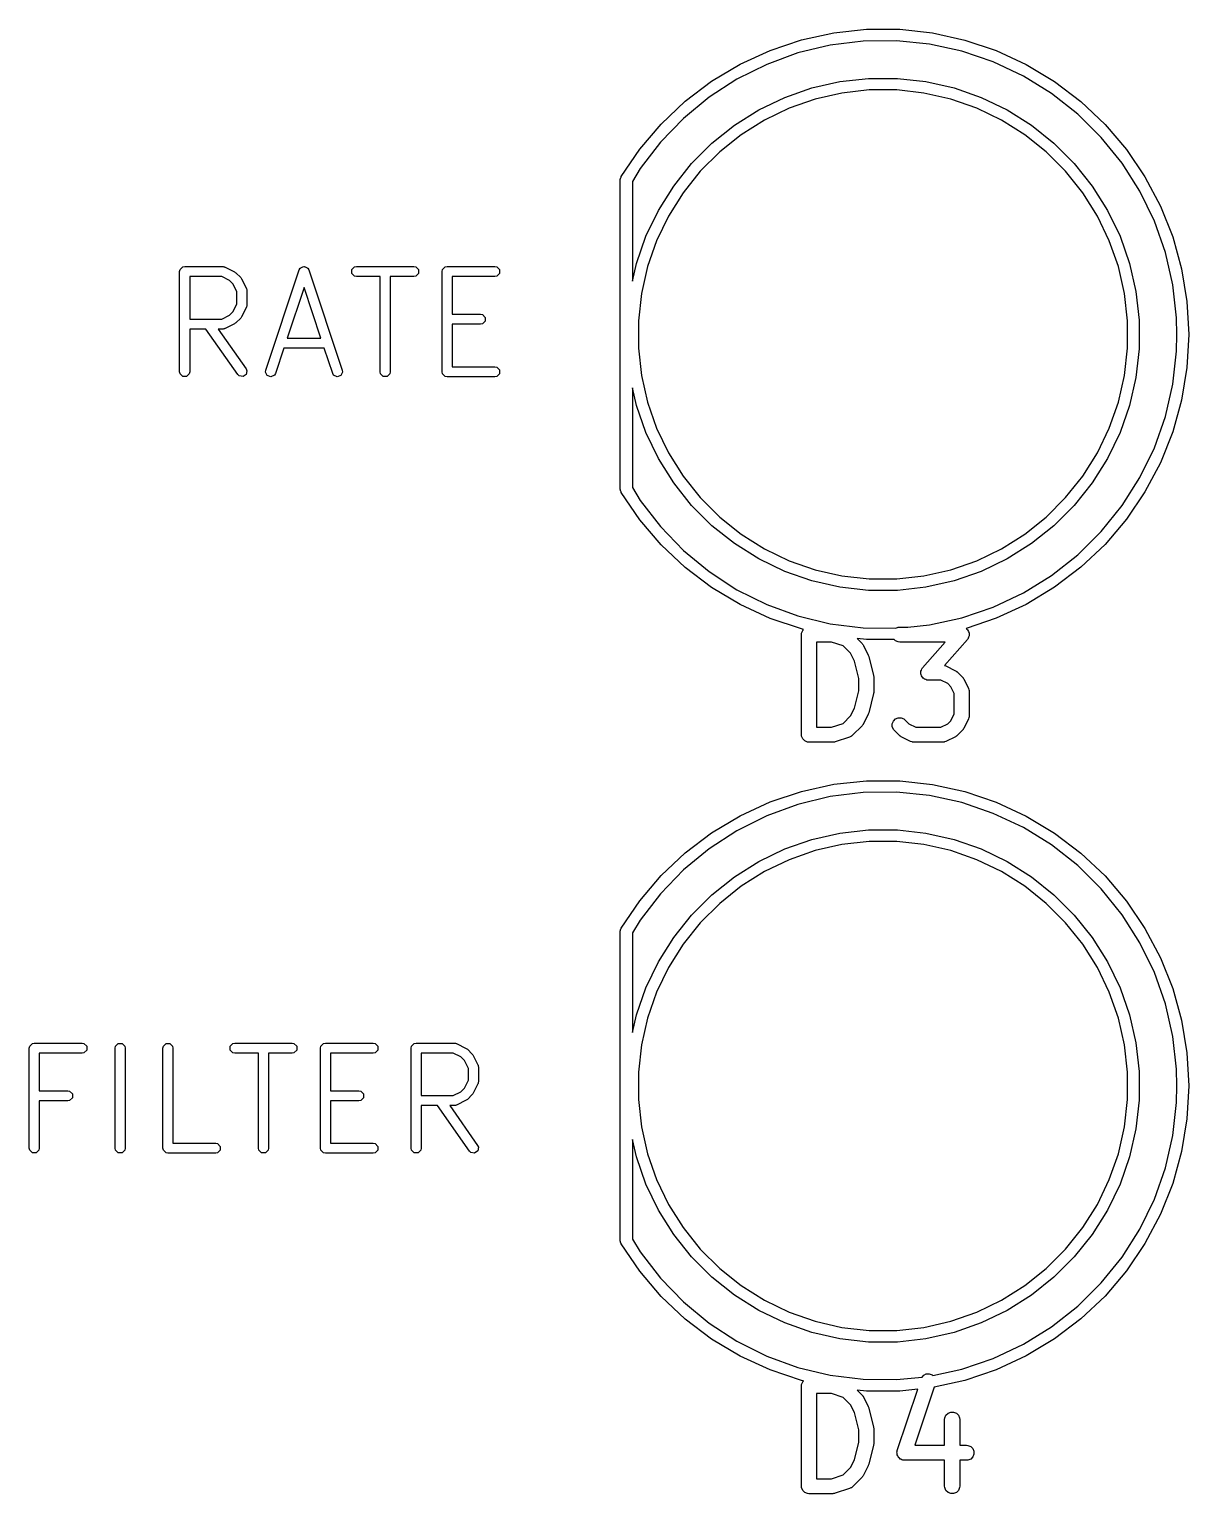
# Model space of a CAD drawing. Header units: millimetres. Extents: x 4 to 152, y 19 to 149.
# Drawn here: x 131 to 142.57, y 125.68 to 140.3 of the extents above; entities that cross this region are included whole.
import ezdxf

# ---------------------------------------------------------------- set-up
doc = ezdxf.new("R2010")
doc.units = ezdxf.units.MM
doc.layers.add('F.Silkscreen', color=41, linetype='CONTINUOUS', true_color=0xf2eda1)

msp = doc.modelspace()

# ---------------------------------------------------------------- linework, layer by layer
at = {"layer": 'F.Silkscreen', "linetype": 'CONTINUOUS'}
for p, q in [((138.393837, 140.084477), (138.706741, 140.189577)), ((138.706741, 140.189577), (139.029169, 140.260247)), ((139.32213, 140.177939), (138.993284, 140.136962)), ((139.029169, 140.260247), (139.357347, 140.29566)), ((139.6535, 140.181579), (139.32213, 140.177939)), ((139.357347, 140.29566), (139.68743, 140.295401)), ((139.983167, 140.147836), (139.6535, 140.181579)), ((139.68743, 140.295401), (140.015551, 140.259473)), ((140.015551, 140.259473), (140.337869, 140.188297)), ((140.337869, 140.188297), (140.650607, 140.082707)), ((138.094124, 139.946178), (138.393837, 140.084477)), ((138.671154, 140.05917), (138.359849, 139.945557)), ((138.993284, 140.136962), (138.671154, 140.05917)), ((140.306928, 140.07714), (139.983167, 140.147836)), ((140.620654, 139.970393), (140.306928, 140.07714)), ((140.650607, 140.082707), (140.950103, 139.943939)), ((137.811111, 139.776301), (138.094124, 139.946178)), ((138.359849, 139.945557), (138.063338, 139.79757)), ((140.920345, 139.828956), (140.620654, 139.970393)), ((140.950103, 139.943939), (141.232849, 139.773618)), ((137.548113, 139.576835), (137.811111, 139.776301)), ((138.063338, 139.79757), (137.785402, 139.617097)), ((138.811301, 139.709948), (139.091184, 139.77383)), ((139.091184, 139.77383), (139.37646, 139.805973)), ((139.37646, 139.805973), (139.66354, 139.805973)), ((139.66354, 139.805973), (139.948816, 139.77383)), ((139.948816, 139.77383), (140.228699, 139.709948)), ((141.202179, 139.654632), (140.920345, 139.828956)), ((141.232849, 139.773618), (141.495534, 139.57374)), ((137.785402, 139.617097), (137.529585, 139.406438)), ((138.28168, 139.490572), (138.54033, 139.615132)), ((138.54033, 139.615132), (138.811301, 139.709948)), ((138.843457, 139.598333), (138.584781, 139.507818)), ((139.110641, 139.659316), (138.843457, 139.598333)), ((139.382973, 139.69), (139.110641, 139.659316)), ((139.657027, 139.69), (139.382973, 139.69)), ((139.929359, 139.659316), (139.657027, 139.69)), ((140.196543, 139.598333), (139.929359, 139.659316)), ((140.455219, 139.507818), (140.196543, 139.598333)), ((140.228699, 139.709948), (140.49967, 139.615132)), ((140.49967, 139.615132), (140.75832, 139.490572)), ((141.462561, 139.449644), (141.202179, 139.654632)), ((137.308211, 139.350116), (137.548113, 139.576835)), ((138.038601, 139.337836), (138.28168, 139.490572)), ((138.584781, 139.507818), (138.337866, 139.38891)), ((140.702134, 139.38891), (140.455219, 139.507818)), ((140.75832, 139.490572), (141.001399, 139.337836)), ((141.698173, 139.216607), (141.462561, 139.449644)), ((141.495534, 139.57374), (141.73508, 139.346645)), ((137.094214, 139.0988), (137.308211, 139.350116)), ((137.529585, 139.406438), (137.29915, 139.168281)), ((137.814153, 139.158844), (138.038601, 139.337836)), ((138.337866, 139.38891), (138.105817, 139.243104)), ((140.934183, 139.243104), (140.702134, 139.38891)), ((141.001399, 139.337836), (141.225847, 139.158844)), ((141.73508, 139.346645), (141.948683, 139.094993)), ((137.29915, 139.168281), (137.097035, 138.905663)), ((137.611156, 138.955847), (137.814153, 139.158844)), ((138.105817, 139.243104), (137.891552, 139.072234)), ((141.148448, 139.072234), (140.934183, 139.243104)), ((141.225847, 139.158844), (141.428844, 138.955847)), ((141.906008, 138.958492), (141.698173, 139.216607)), ((136.908629, 138.82583), (137.094214, 139.0988)), ((137.891552, 139.072234), (137.697766, 138.878448)), ((141.342234, 138.878448), (141.148448, 139.072234)), ((141.948683, 139.094993), (142.13384, 138.821733)), ((137.097035, 138.905663), (137.02, 138.778117)), ((137.432164, 138.731399), (137.611156, 138.955847)), ((137.697766, 138.878448), (137.526896, 138.664183)), ((141.513104, 138.664183), (141.342234, 138.878448)), ((141.428844, 138.955847), (141.607836, 138.731399)), ((142.083417, 138.67859), (141.906008, 138.958492)), ((136.9, 138.795), (136.904567, 138.817961)), ((136.9, 135.705), (136.9, 138.795)), ((136.904567, 138.817961), (136.907473, 138.820868)), ((136.907473, 138.820868), (136.908629, 138.82583)), ((137.02, 138.778117), (137.02, 137.783222)), ((137.279428, 138.48832), (137.432164, 138.731399)), ((141.607836, 138.731399), (141.760572, 138.48832)), ((142.13384, 138.821733), (142.288382, 138.530063)), ((137.526896, 138.664183), (137.38109, 138.432134)), ((141.65891, 138.432134), (141.513104, 138.664183)), ((142.228138, 138.380471), (142.083417, 138.67859)), ((137.154868, 138.22967), (137.279428, 138.48832)), ((137.38109, 138.432134), (137.262182, 138.185219)), ((141.777818, 138.185219), (141.65891, 138.432134)), ((141.760572, 138.48832), (141.885132, 138.22967)), ((142.288382, 138.530063), (142.4105, 138.223401)), ((142.338325, 138.067936), (142.228138, 138.380471)), ((137.060052, 137.958699), (137.154868, 138.22967)), ((137.262182, 138.185219), (137.171667, 137.926543)), ((141.868333, 137.926543), (141.777818, 138.185219)), ((141.885132, 138.22967), (141.979948, 137.958699)), ((142.4105, 138.223401), (142.498764, 137.905338)), ((142.412573, 137.744971), (142.338325, 138.067936)), ((132.503884, 137.877581), (132.50769, 137.896715)), ((132.503884, 136.877581), (132.503884, 137.877581)), ((132.50769, 137.896715), (132.53475, 137.923775)), ((132.53475, 137.923775), (132.553884, 137.927581)), ((132.553884, 137.927581), (132.934836, 137.927581)), ((132.923033, 137.827581), (132.603884, 137.827581)), ((132.603884, 137.827581), (132.603884, 137.403772)), ((133.000456, 137.78887), (132.923033, 137.827581)), ((132.934836, 137.927581), (132.937292, 137.927093)), ((132.937292, 137.927093), (132.938381, 137.927455)), ((132.938381, 137.927455), (132.946108, 137.925339)), ((132.946108, 137.925339), (132.95397, 137.923775)), ((132.95397, 137.923775), (132.954781, 137.922964)), ((132.954781, 137.922964), (132.957197, 137.922302)), ((132.957197, 137.922302), (133.052434, 137.874684)), ((133.052434, 137.874684), (133.058767, 137.869769)), ((133.058767, 137.869769), (133.065429, 137.865317)), ((133.065429, 137.865317), (133.113048, 137.817699)), ((133.363593, 136.893392), (133.696926, 137.893392)), ((133.696926, 137.893392), (133.706587, 137.91034)), ((133.706587, 137.91034), (133.709928, 137.912011)), ((133.709928, 137.912011), (133.7116, 137.915354)), ((133.7116, 137.915354), (133.726642, 137.920368)), ((133.726642, 137.920368), (133.740816, 137.927455)), ((133.740816, 137.927455), (133.744359, 137.926274)), ((133.744359, 137.926274), (133.747904, 137.927455)), ((133.747904, 137.927455), (133.762083, 137.920366)), ((133.762083, 137.920366), (133.77712, 137.915353)), ((133.77712, 137.915353), (133.77879, 137.912013)), ((133.77879, 137.912013), (133.782133, 137.910341)), ((133.782133, 137.910341), (133.791794, 137.893392)), ((133.791794, 137.893392), (134.125127, 136.893393)), ((134.221976, 137.896715), (134.249036, 137.923775)), ((134.221976, 137.858447), (134.221976, 137.896715)), ((134.249036, 137.831387), (134.221976, 137.858447)), ((134.249036, 137.923775), (134.26817, 137.927581)), ((134.26817, 137.827581), (134.249036, 137.831387)), ((134.26817, 137.927581), (134.839598, 137.927581)), ((134.503884, 137.827581), (134.26817, 137.827581)), ((134.503884, 136.877581), (134.503884, 137.827581)), ((134.839598, 137.827581), (134.603884, 137.827581)), ((134.603884, 137.827581), (134.603884, 136.877581)), ((134.839598, 137.927581), (134.858732, 137.923775)), ((134.858732, 137.831387), (134.839598, 137.827581)), ((134.858732, 137.923775), (134.885792, 137.896715)), ((134.885792, 137.858447), (134.858732, 137.831387)), ((134.885792, 137.896715), (134.885792, 137.858447)), ((135.122932, 137.877581), (135.126738, 137.896715)), ((135.122932, 136.877581), (135.122932, 137.877581)), ((135.126738, 137.896715), (135.153798, 137.923775)), ((135.153798, 137.923775), (135.172932, 137.927581)), ((135.172932, 137.927581), (135.649122, 137.927581)), ((135.649122, 137.827581), (135.222932, 137.827581)), ((135.222932, 137.827581), (135.222932, 137.451391)), ((135.649122, 137.927581), (135.668256, 137.923775)), ((135.668256, 137.831387), (135.649122, 137.827581)), ((135.668256, 137.923775), (135.695316, 137.896715)), ((135.695316, 137.858447), (135.668256, 137.831387)), ((135.695316, 137.896715), (135.695316, 137.858447)), ((137.02, 137.783222), (137.060052, 137.958699)), ((137.171667, 137.926543), (137.110684, 137.659359)), ((141.929316, 137.659359), (141.868333, 137.926543)), ((141.979948, 137.958699), (142.04383, 137.678816)), ((142.498764, 137.905338), (142.552139, 137.579599)), ((133.0366, 137.752725), (133.000456, 137.78887)), ((133.075312, 137.675302), (133.0366, 137.752725)), ((133.113048, 137.817699), (133.117502, 137.811033)), ((133.117502, 137.811033), (133.122414, 137.804704)), ((133.122414, 137.804704), (133.170033, 137.709466)), ((133.170033, 137.709466), (133.170694, 137.707051)), ((133.170694, 137.707051), (133.171506, 137.706239)), ((133.171506, 137.706239), (133.173069, 137.698378)), ((133.173069, 137.698378), (133.175186, 137.69065)), ((133.175186, 137.69065), (133.174823, 137.689562)), ((133.174823, 137.689562), (133.175312, 137.687105)), ((133.175312, 137.687105), (133.175312, 137.544248)), ((133.74436, 137.719468), (133.575636, 137.213296)), ((133.913084, 137.213296), (133.74436, 137.719468)), ((142.04383, 137.678816), (142.075973, 137.39354)), ((142.449936, 137.415695), (142.412573, 137.744971)), ((133.0366, 137.478629), (133.075312, 137.556052)), ((133.075312, 137.556052), (133.075312, 137.675302)), ((133.173069, 137.532976), (133.171506, 137.525114)), ((133.175186, 137.540703), (133.173069, 137.532976)), ((133.175312, 137.544248), (133.174823, 137.541792)), ((133.174823, 137.541792), (133.175186, 137.540703)), ((137.110684, 137.659359), (137.08, 137.387027)), ((141.96, 137.387027), (141.929316, 137.659359)), ((142.552139, 137.579599), (142.57, 137.25)), ((132.603884, 137.403772), (132.923033, 137.403772)), ((132.923033, 137.403772), (133.000456, 137.442484)), ((133.000456, 137.442484), (133.0366, 137.478629)), ((133.113048, 137.413654), (133.065429, 137.366036)), ((133.117502, 137.420321), (133.113048, 137.413654)), ((133.122414, 137.426649), (133.117502, 137.420321)), ((133.170033, 137.521887), (133.122414, 137.426649)), ((133.170694, 137.524303), (133.170033, 137.521887)), ((133.171506, 137.525114), (133.170694, 137.524303)), ((135.222932, 137.451391), (135.506265, 137.451391)), ((135.506265, 137.451391), (135.525399, 137.447585)), ((135.525399, 137.447585), (135.552459, 137.420525)), ((135.552459, 137.420525), (135.552459, 137.382257)), ((137.08, 137.387027), (137.08, 137.112973)), ((141.96, 137.112973), (141.96, 137.387027)), ((142.075973, 137.39354), (142.075973, 137.10646)), ((142.45, 137.25), (142.449936, 137.415695)), ((132.765946, 137.303772), (132.603884, 137.303772)), ((132.603884, 137.303772), (132.603884, 136.877581)), ((133.08435, 136.848908), (132.765946, 137.303772)), ((132.934836, 137.303772), (132.888012, 137.303772)), ((132.888012, 137.303772), (133.166274, 136.906254)), ((132.937292, 137.304261), (132.934836, 137.303772)), ((132.938381, 137.303898), (132.937292, 137.304261)), ((132.946108, 137.306015), (132.938381, 137.303898)), ((132.95397, 137.307578), (132.946108, 137.306015)), ((132.954781, 137.30839), (132.95397, 137.307578)), ((132.957197, 137.309051), (132.954781, 137.30839)), ((133.052434, 137.356669), (132.957197, 137.309051)), ((133.058767, 137.361585), (133.052434, 137.356669)), ((133.065429, 137.366036), (133.058767, 137.361585)), ((135.506265, 137.351391), (135.222932, 137.351391)), ((135.222932, 137.351391), (135.222932, 136.927581)), ((135.525399, 137.355197), (135.506265, 137.351391)), ((135.552459, 137.382257), (135.525399, 137.355197)), ((142.449936, 137.084305), (142.45, 137.25)), ((142.57, 137.25), (142.552139, 136.920401)), ((133.542303, 137.113296), (133.458461, 136.86177)), ((133.946417, 137.113296), (133.542303, 137.113296)), ((133.575636, 137.213296), (133.913084, 137.213296)), ((134.030259, 136.86177), (133.946417, 137.113296)), ((137.08, 137.112973), (137.110684, 136.840641)), ((141.929316, 136.840641), (141.96, 137.112973)), ((142.075973, 137.10646), (142.04383, 136.821184)), ((142.412573, 136.755029), (142.449936, 137.084305)), ((132.50769, 136.858447), (132.503884, 136.877581)), ((132.53475, 136.831387), (132.50769, 136.858447)), ((132.573018, 136.831387), (132.53475, 136.831387)), ((132.600078, 136.858447), (132.573018, 136.831387)), ((132.603884, 136.877581), (132.600078, 136.858447)), ((133.098441, 136.835415), (133.08435, 136.848908)), ((133.136127, 136.828765), (133.098441, 136.835415)), ((133.167478, 136.85071), (133.136127, 136.828765)), ((133.166274, 136.906254), (133.174128, 136.888396)), ((133.174128, 136.888396), (133.167478, 136.85071)), ((133.361153, 136.874037), (133.363593, 136.893392)), ((133.378267, 136.839808), (133.361153, 136.874037)), ((133.414571, 136.827707), (133.378267, 136.839808)), ((133.4488, 136.844821), (133.414571, 136.827707)), ((133.458461, 136.86177), (133.4488, 136.844821)), ((134.03992, 136.844822), (134.030259, 136.86177)), ((134.074149, 136.827707), (134.03992, 136.844822)), ((134.110453, 136.839809), (134.074149, 136.827707)), ((134.127567, 136.874037), (134.110453, 136.839809)), ((134.125127, 136.893393), (134.127567, 136.874037)), ((134.50769, 136.858447), (134.503884, 136.877581)), ((134.53475, 136.831387), (134.50769, 136.858447)), ((134.573018, 136.831387), (134.53475, 136.831387)), ((134.600078, 136.858447), (134.573018, 136.831387)), ((134.603884, 136.877581), (134.600078, 136.858447)), ((135.126738, 136.858447), (135.122932, 136.877581)), ((135.153798, 136.831387), (135.126738, 136.858447)), ((135.172932, 136.827581), (135.153798, 136.831387)), ((135.649122, 136.827581), (135.172932, 136.827581)), ((135.222932, 136.927581), (135.649122, 136.927581)), ((135.649122, 136.927581), (135.668256, 136.923775)), ((135.668256, 136.831387), (135.649122, 136.827581)), ((135.668256, 136.923775), (135.695316, 136.896715)), ((135.695316, 136.858447), (135.668256, 136.831387)), ((135.695316, 136.896715), (135.695316, 136.858447)), ((137.110684, 136.840641), (137.171667, 136.573457)), ((141.868333, 136.573457), (141.929316, 136.840641)), ((142.04383, 136.821184), (141.979948, 136.541301)), ((142.552139, 136.920401), (142.498764, 136.594662)), ((137.060052, 136.541301), (137.02, 136.716779)), ((137.02, 136.716779), (137.02, 135.721884)), ((142.338325, 136.432064), (142.412573, 136.755029)), ((137.154868, 136.27033), (137.060052, 136.541301)), ((137.171667, 136.573457), (137.262182, 136.314781)), ((141.777818, 136.314781), (141.868333, 136.573457)), ((141.979948, 136.541301), (141.885132, 136.27033)), ((142.498764, 136.594662), (142.4105, 136.276599)), ((142.228138, 136.119529), (142.338325, 136.432064)), ((137.279428, 136.01168), (137.154868, 136.27033)), ((137.262182, 136.314781), (137.38109, 136.067866)), ((141.65891, 136.067866), (141.777818, 136.314781)), ((141.885132, 136.27033), (141.760572, 136.01168)), ((142.4105, 136.276599), (142.288382, 135.969937)), ((142.083417, 135.82141), (142.228138, 136.119529)), ((137.432164, 135.768601), (137.279428, 136.01168)), ((137.38109, 136.067866), (137.526896, 135.835817)), ((141.513104, 135.835817), (141.65891, 136.067866)), ((141.760572, 136.01168), (141.607836, 135.768601)), ((142.288382, 135.969937), (142.13384, 135.678267)), ((137.526896, 135.835817), (137.697766, 135.621552)), ((141.342234, 135.621552), (141.513104, 135.835817)), ((141.906008, 135.541508), (142.083417, 135.82141)), ((136.904567, 135.682039), (136.9, 135.705)), ((136.907473, 135.679133), (136.904567, 135.682039)), ((136.908629, 135.67417), (136.907473, 135.679133)), ((137.094214, 135.4012), (136.908629, 135.67417)), ((137.02, 135.721884), (137.097035, 135.594337)), ((137.611156, 135.544153), (137.432164, 135.768601)), ((141.607836, 135.768601), (141.428844, 135.544153)), ((142.13384, 135.678267), (141.948683, 135.405007)), ((137.097035, 135.594337), (137.29915, 135.331719)), ((137.814153, 135.341156), (137.611156, 135.544153)), ((137.697766, 135.621552), (137.891552, 135.427766)), ((141.148448, 135.427766), (141.342234, 135.621552)), ((141.428844, 135.544153), (141.225847, 135.341156)), ((141.698173, 135.283393), (141.906008, 135.541508)), ((137.308211, 135.149884), (137.094214, 135.4012)), ((138.038601, 135.162164), (137.814153, 135.341156)), ((137.891552, 135.427766), (138.105817, 135.256896)), ((140.934183, 135.256896), (141.148448, 135.427766)), ((141.225847, 135.341156), (141.001399, 135.162164)), ((141.948683, 135.405007), (141.73508, 135.153355)), ((137.29915, 135.331719), (137.529585, 135.093562)), ((138.105817, 135.256896), (138.337866, 135.11109)), ((140.702134, 135.11109), (140.934183, 135.256896)), ((141.462561, 135.050356), (141.698173, 135.283393)), ((137.548113, 134.923165), (137.308211, 135.149884)), ((137.529585, 135.093562), (137.785402, 134.882903)), ((138.28168, 135.009428), (138.038601, 135.162164)), ((138.337866, 135.11109), (138.584781, 134.992182)), ((140.455219, 134.992182), (140.702134, 135.11109)), ((141.001399, 135.162164), (140.75832, 135.009428)), ((141.202179, 134.845368), (141.462561, 135.050356)), ((141.73508, 135.153355), (141.495534, 134.92626)), ((137.811111, 134.723699), (137.548113, 134.923165)), ((138.54033, 134.884868), (138.28168, 135.009428)), ((138.584781, 134.992182), (138.843457, 134.901667)), ((138.843457, 134.901667), (139.110641, 134.840684)), ((139.929359, 134.840684), (140.196543, 134.901667)), ((140.196543, 134.901667), (140.455219, 134.992182)), ((140.75832, 135.009428), (140.49967, 134.884868)), ((141.495534, 134.92626), (141.232849, 134.726382)), ((137.785402, 134.882903), (138.063338, 134.70243)), ((138.811301, 134.790052), (138.54033, 134.884868)), ((139.091184, 134.72617), (138.811301, 134.790052)), ((139.110641, 134.840684), (139.382973, 134.81)), ((139.382973, 134.81), (139.657027, 134.81)), ((139.657027, 134.81), (139.929359, 134.840684)), ((140.228699, 134.790052), (139.948816, 134.72617)), ((140.49967, 134.884868), (140.228699, 134.790052)), ((140.920345, 134.671044), (141.202179, 134.845368)), ((138.094124, 134.553822), (137.811111, 134.723699)), ((138.063338, 134.70243), (138.359849, 134.554443)), ((139.37646, 134.694027), (139.091184, 134.72617)), ((139.66354, 134.694027), (139.37646, 134.694027)), ((139.948816, 134.72617), (139.66354, 134.694027)), ((140.620654, 134.529607), (140.920345, 134.671044)), ((141.232849, 134.726382), (140.950103, 134.556061)), ((138.393837, 134.415523), (138.094124, 134.553822)), ((138.359849, 134.554443), (138.671154, 134.44083)), ((140.306928, 134.42286), (140.620654, 134.529607)), ((140.950103, 134.556061), (140.650607, 134.417293)), ((138.706741, 134.310423), (138.393837, 134.415523)), ((138.671154, 134.44083), (138.993284, 134.363038)), ((138.993284, 134.363038), (139.32213, 134.322061)), ((139.32213, 134.322061), (139.647288, 134.31849)), ((139.647288, 134.31849), (139.672035, 134.32874)), ((139.672035, 134.32874), (139.686667, 134.330181)), ((139.686667, 134.330181), (139.768394, 134.330181)), ((139.768394, 134.330181), (139.983167, 134.352164)), ((139.983167, 134.352164), (140.306928, 134.42286)), ((140.650607, 134.417293), (140.349345, 134.315578)), ((138.728376, 134.305681), (138.706741, 134.310423)), ((138.706905, 134.255181), (138.708346, 134.269813)), ((138.706905, 133.255181), (138.706905, 134.255181)), ((138.708346, 134.269813), (138.719545, 134.296849)), ((138.719545, 134.296849), (138.728376, 134.305681)), ((139.00783, 134.180181), (138.856905, 134.180181)), ((138.856905, 134.180181), (138.856905, 133.330181)), ((139.122343, 134.14201), (139.00783, 134.180181)), ((139.357347, 134.20434), (139.261838, 134.214647)), ((139.261838, 134.214647), (139.311128, 134.165357)), ((139.633263, 134.204557), (139.357347, 134.20434)), ((139.644999, 134.192821), (139.633263, 134.204557)), ((139.672035, 134.181622), (139.644999, 134.192821)), ((139.686667, 134.180181), (139.672035, 134.181622)), ((140.140432, 134.180181), (139.686667, 134.180181)), ((139.915938, 133.923617), (140.140432, 134.180181)), ((140.362157, 134.205793), (140.135261, 133.946484)), ((140.349345, 134.315578), (140.355992, 134.308931)), ((140.355992, 134.308931), (140.365165, 134.300905)), ((140.366678, 134.212118), (140.362157, 134.205793)), ((140.365165, 134.300905), (140.366287, 134.298636)), ((140.366287, 134.298636), (140.368074, 134.296849)), ((140.368074, 134.213513), (140.366678, 134.212118)), ((140.368074, 134.296849), (140.372734, 134.285599)), ((140.368622, 134.214837), (140.368074, 134.213513)), ((140.370708, 134.217754), (140.368622, 134.214837)), ((140.374609, 134.229292), (140.370708, 134.217754)), ((140.372734, 134.285599), (140.378137, 134.274673)), ((140.379273, 134.240549), (140.374609, 134.229292)), ((140.378137, 134.274673), (140.378305, 134.27215)), ((140.378305, 134.27215), (140.379273, 134.269813)), ((140.379273, 134.269813), (140.379273, 134.257629)), ((140.379273, 134.257629), (140.380083, 134.245475)), ((140.380083, 134.245475), (140.379273, 134.24308)), ((140.379273, 134.24308), (140.379273, 134.240549)), ((139.196456, 134.067897), (139.122343, 134.14201)), ((139.234949, 133.99091), (139.196456, 134.067897)), ((139.311128, 134.165357), (139.315848, 134.159607)), ((139.315848, 134.159607), (139.317345, 134.158308)), ((139.317345, 134.158308), (139.318764, 134.156054)), ((139.318764, 134.156054), (139.320456, 134.153992)), ((139.320456, 134.153992), (139.321214, 134.15216)), ((139.321214, 134.15216), (139.325177, 134.145865)), ((139.325177, 134.145865), (139.372796, 134.050627)), ((139.372796, 134.050627), (139.373205, 134.049558)), ((139.373205, 134.049558), (139.373528, 134.049122)), ((139.373528, 134.049122), (139.37572, 134.042986)), ((139.37572, 134.042986), (139.378051, 134.036896)), ((139.378051, 134.036896), (139.378089, 134.036356)), ((139.378089, 134.036356), (139.378475, 134.035276)), ((139.378475, 134.035276), (139.426094, 133.8448)), ((139.278333, 133.817376), (139.234949, 133.99091)), ((139.898012, 133.883935), (139.898822, 133.886331)), ((139.898822, 133.871782), (139.898012, 133.883935)), ((139.898822, 133.888861), (139.903485, 133.900119)), ((139.898822, 133.886331), (139.898822, 133.888861)), ((139.903485, 133.900119), (139.907387, 133.911656)), ((139.907387, 133.911656), (139.909472, 133.914574)), ((139.909472, 133.914574), (139.910021, 133.915897)), ((139.910021, 133.915897), (139.911416, 133.917293)), ((139.911416, 133.917293), (139.915938, 133.923617)), ((140.135261, 133.946484), (140.148779, 133.941311)), ((140.148779, 133.941311), (140.244017, 133.893692)), ((140.244017, 133.893692), (140.250316, 133.889728)), ((140.250316, 133.889728), (140.252144, 133.88897)), ((140.252144, 133.88897), (140.2542, 133.887282)), ((140.2542, 133.887282), (140.25646, 133.88586)), ((140.25646, 133.88586), (140.257759, 133.884362)), ((140.257759, 133.884362), (140.263509, 133.879643)), ((140.263509, 133.879643), (140.311128, 133.832024)), ((139.278333, 133.692987), (139.278333, 133.817376)), ((139.426094, 133.8448), (139.426469, 133.842264)), ((139.426469, 133.842264), (139.426892, 133.841242)), ((139.426892, 133.841242), (139.427434, 133.83573)), ((139.427434, 133.83573), (139.428244, 133.830256)), ((139.428244, 133.830256), (139.428081, 133.829164)), ((139.428081, 133.829164), (139.428333, 133.82661)), ((139.428333, 133.82661), (139.428333, 133.683753)), ((139.898822, 133.859597), (139.898822, 133.871782)), ((139.899789, 133.857261), (139.898822, 133.859597)), ((139.899958, 133.854737), (139.899789, 133.857261)), ((139.90536, 133.843812), (139.899958, 133.854737)), ((139.910021, 133.832561), (139.90536, 133.843812)), ((139.911807, 133.830775), (139.910021, 133.832561)), ((139.91293, 133.828505), (139.911807, 133.830775)), ((139.922102, 133.82048), (139.91293, 133.828505)), ((139.930713, 133.811869), (139.922102, 133.82048)), ((139.933049, 133.810901), (139.930713, 133.811869)), ((139.934954, 133.809235), (139.933049, 133.810901)), ((139.946491, 133.805334), (139.934954, 133.809235)), ((139.957749, 133.80067), (139.946491, 133.805334)), ((139.961319, 133.800319), (139.957749, 133.80067)), ((139.962675, 133.79986), (139.961319, 133.800319)), ((139.964642, 133.799992), (139.962675, 133.79986)), ((139.972381, 133.799229), (139.964642, 133.799992)), ((140.097533, 133.799229), (139.972381, 133.799229)), ((140.166049, 133.764971), (140.097533, 133.799229)), ((140.196456, 133.734564), (140.166049, 133.764971)), ((140.230714, 133.666048), (140.196456, 133.734564)), ((140.311128, 133.832024), (140.315846, 133.826275)), ((140.315846, 133.826275), (140.317345, 133.824975)), ((140.317345, 133.824975), (140.318766, 133.822716)), ((140.318766, 133.822716), (140.320455, 133.820659)), ((140.320455, 133.820659), (140.321212, 133.818832)), ((140.321212, 133.818832), (140.325177, 133.812532)), ((140.325177, 133.812532), (140.372796, 133.717294)), ((139.234949, 133.519453), (139.278333, 133.692987)), ((139.426094, 133.665563), (139.378475, 133.475087)), ((139.426469, 133.6681), (139.426094, 133.665563)), ((139.426892, 133.669121), (139.426469, 133.6681)), ((139.427434, 133.674634), (139.426892, 133.669121)), ((139.428244, 133.680107), (139.427434, 133.674634)), ((139.428333, 133.683753), (139.428081, 133.6812)), ((139.428081, 133.6812), (139.428244, 133.680107)), ((140.230714, 133.463363), (140.230714, 133.666048)), ((140.372796, 133.717294), (140.378051, 133.703563)), ((140.378051, 133.703563), (140.378242, 133.700874)), ((140.378242, 133.700874), (140.379273, 133.698385)), ((140.379273, 133.698385), (140.380714, 133.683753)), ((140.380714, 133.683753), (140.380714, 133.445658)), ((139.122343, 133.368353), (139.196455, 133.442466)), ((139.196455, 133.442466), (139.234949, 133.519453)), ((139.372796, 133.459736), (139.325177, 133.364498)), ((139.373205, 133.460806), (139.372796, 133.459736)), ((139.373528, 133.461241), (139.373205, 133.460806)), ((139.37572, 133.467378), (139.373528, 133.461241)), ((139.378051, 133.473467), (139.37572, 133.467378)), ((139.378089, 133.474008), (139.378051, 133.473467)), ((139.378475, 133.475087), (139.378089, 133.474008)), ((140.196455, 133.394847), (140.230714, 133.463363)), ((140.380714, 133.445658), (140.379273, 133.431026)), ((138.856905, 133.330181), (139.00783, 133.330181)), ((139.00783, 133.330181), (139.122343, 133.368353)), ((139.311129, 133.345007), (139.21589, 133.249767)), ((139.315846, 133.350756), (139.311129, 133.345007)), ((139.317345, 133.352055), (139.315846, 133.350756)), ((139.318766, 133.354314), (139.317345, 133.352055)), ((139.320456, 133.356372), (139.318766, 133.354314)), ((139.321213, 133.358202), (139.320456, 133.356372)), ((139.325177, 133.364498), (139.321213, 133.358202)), ((139.613108, 133.365052), (139.624307, 133.392088)), ((139.613108, 133.335789), (139.613108, 133.365052)), ((139.624306, 133.308753), (139.613108, 133.335789)), ((139.633633, 133.297388), (139.624306, 133.308753)), ((139.624307, 133.392088), (139.645, 133.412781)), ((139.681252, 133.249768), (139.633633, 133.297388)), ((139.645, 133.412781), (139.672036, 133.423979)), ((139.672036, 133.423979), (139.701299, 133.423979)), ((139.701299, 133.423979), (139.728335, 133.41278)), ((139.728335, 133.41278), (139.739701, 133.403452)), ((139.739701, 133.403452), (139.778713, 133.364439)), ((139.778713, 133.364439), (139.847229, 133.330181)), ((139.847229, 133.330181), (140.097533, 133.330181)), ((140.097533, 133.330181), (140.166048, 133.364439)), ((140.166048, 133.364439), (140.196455, 133.394847)), ((140.311128, 133.297387), (140.26351, 133.249768)), ((140.315846, 133.303137), (140.311128, 133.297387)), ((140.317345, 133.304436), (140.315846, 133.303137)), ((140.318766, 133.306695), (140.317345, 133.304436)), ((140.320456, 133.308753), (140.318766, 133.306695)), ((140.321213, 133.310583), (140.320456, 133.308753)), ((140.325177, 133.316879), (140.321213, 133.310583)), ((140.372796, 133.412117), (140.325177, 133.316879)), ((140.378051, 133.425848), (140.372796, 133.412117)), ((140.378242, 133.428538), (140.378051, 133.425848)), ((140.379273, 133.431026), (140.378242, 133.428538)), ((138.708346, 133.240549), (138.706905, 133.255181)), ((138.719545, 133.213513), (138.708346, 133.240549)), ((138.740237, 133.192821), (138.719545, 133.213513)), ((138.767273, 133.181622), (138.740237, 133.192821)), ((138.781905, 133.180181), (138.767273, 133.181622)), ((139.02, 133.180181), (138.781905, 133.180181)), ((139.027405, 133.180911), (139.02, 133.180181)), ((139.02938, 133.18077), (139.027405, 133.180911)), ((139.031977, 133.181361), (139.02938, 133.18077)), ((139.034632, 133.181622), (139.031977, 133.181361)), ((139.036463, 133.182381), (139.034632, 133.181622)), ((139.043717, 133.18403), (139.036463, 133.182381)), ((139.186574, 133.231649), (139.043717, 133.18403)), ((139.199999, 133.237643), (139.186574, 133.231649)), ((139.202034, 133.239409), (139.199999, 133.237643)), ((139.204525, 133.24044), (139.202034, 133.239409)), ((139.21589, 133.249767), (139.204525, 133.24044)), ((139.687001, 133.24505), (139.681252, 133.249768)), ((139.688302, 133.24355), (139.687001, 133.24505)), ((139.690561, 133.242128), (139.688302, 133.24355)), ((139.692618, 133.24044), (139.690561, 133.242128)), ((139.694445, 133.239683), (139.692618, 133.24044)), ((139.700745, 133.235718), (139.694445, 133.239683)), ((139.795983, 133.188099), (139.700745, 133.235718)), ((139.809714, 133.182844), (139.795983, 133.188099)), ((139.812403, 133.182653), (139.809714, 133.182844)), ((139.814892, 133.181622), (139.812403, 133.182653)), ((139.829524, 133.180181), (139.814892, 133.181622)), ((140.115238, 133.180181), (139.829524, 133.180181)), ((140.12987, 133.181622), (140.115238, 133.180181)), ((140.132359, 133.182654), (140.12987, 133.181622)), ((140.135047, 133.182844), (140.132359, 133.182654)), ((140.148779, 133.188099), (140.135047, 133.182844)), ((140.244017, 133.235718), (140.148779, 133.188099)), ((140.250316, 133.239683), (140.244017, 133.235718)), ((140.252144, 133.24044), (140.250316, 133.239683)), ((140.2542, 133.242128), (140.252144, 133.24044)), ((140.25646, 133.24355), (140.2542, 133.242128)), ((140.25776, 133.24505), (140.25646, 133.24355)), ((140.26351, 133.249768), (140.25776, 133.24505)), ((138.706741, 132.689577), (139.029169, 132.760247)), ((139.029169, 132.760247), (139.357347, 132.79566)), ((139.357347, 132.79566), (139.68743, 132.795401)), ((139.68743, 132.795401), (140.015551, 132.759473)), ((140.015551, 132.759473), (140.337869, 132.688297)), ((138.094124, 132.446178), (138.393837, 132.584477)), ((138.393837, 132.584477), (138.706741, 132.689577)), ((138.993284, 132.636962), (138.671154, 132.55917)), ((139.32213, 132.677939), (138.993284, 132.636962)), ((139.6535, 132.681579), (139.32213, 132.677939)), ((139.983167, 132.647836), (139.6535, 132.681579)), ((140.306928, 132.57714), (139.983167, 132.647836)), ((140.620654, 132.470393), (140.306928, 132.57714)), ((140.337869, 132.688297), (140.650607, 132.582707)), ((140.650607, 132.582707), (140.950103, 132.443939)), ((137.811111, 132.276301), (138.094124, 132.446178)), ((138.359849, 132.445557), (138.063338, 132.29757)), ((138.671154, 132.55917), (138.359849, 132.445557)), ((140.920345, 132.328956), (140.620654, 132.470393)), ((140.950103, 132.443939), (141.232849, 132.273618)), ((137.548113, 132.076835), (137.811111, 132.276301)), ((138.063338, 132.29757), (137.785402, 132.117097)), ((138.811301, 132.209948), (139.091184, 132.27383)), ((139.091184, 132.27383), (139.37646, 132.305973)), ((139.37646, 132.305973), (139.66354, 132.305973)), ((139.66354, 132.305973), (139.948816, 132.27383)), ((139.948816, 132.27383), (140.228699, 132.209948)), ((141.202179, 132.154632), (140.920345, 132.328956)), ((141.232849, 132.273618), (141.495534, 132.07374)), ((138.54033, 132.115132), (138.811301, 132.209948)), ((139.110641, 132.159316), (138.843457, 132.098333)), ((139.382973, 132.19), (139.110641, 132.159316)), ((139.657027, 132.19), (139.382973, 132.19)), ((139.929359, 132.159316), (139.657027, 132.19)), ((140.196543, 132.098333), (139.929359, 132.159316)), ((140.228699, 132.209948), (140.49967, 132.115132)), ((141.462561, 131.949644), (141.202179, 132.154632)), ((137.308211, 131.850116), (137.548113, 132.076835)), ((137.785402, 132.117097), (137.529585, 131.906438)), ((138.038601, 131.837836), (138.28168, 131.990572)), ((138.28168, 131.990572), (138.54033, 132.115132)), ((138.584781, 132.007818), (138.337866, 131.88891)), ((138.843457, 132.098333), (138.584781, 132.007818)), ((140.455219, 132.007818), (140.196543, 132.098333)), ((140.702134, 131.88891), (140.455219, 132.007818)), ((140.49967, 132.115132), (140.75832, 131.990572)), ((140.75832, 131.990572), (141.001399, 131.837836)), ((141.495534, 132.07374), (141.73508, 131.846645)), ((137.094214, 131.5988), (137.308211, 131.850116)), ((137.529585, 131.906438), (137.29915, 131.668281)), ((137.814153, 131.658844), (138.038601, 131.837836)), ((138.337866, 131.88891), (138.105817, 131.743104)), ((140.934183, 131.743104), (140.702134, 131.88891)), ((141.001399, 131.837836), (141.225847, 131.658844)), ((141.698173, 131.716607), (141.462561, 131.949644)), ((141.73508, 131.846645), (141.948683, 131.594993)), ((138.105817, 131.743104), (137.891552, 131.572234)), ((141.148448, 131.572234), (140.934183, 131.743104)), ((141.906008, 131.458492), (141.698173, 131.716607)), ((136.908629, 131.32583), (137.094214, 131.5988)), ((137.29915, 131.668281), (137.097035, 131.405663)), ((137.611156, 131.455847), (137.814153, 131.658844)), ((137.891552, 131.572234), (137.697766, 131.378448)), ((141.342234, 131.378448), (141.148448, 131.572234)), ((141.225847, 131.658844), (141.428844, 131.455847)), ((141.948683, 131.594993), (142.13384, 131.321733)), ((137.097035, 131.405663), (137.02, 131.278117)), ((137.432164, 131.231399), (137.611156, 131.455847)), ((141.428844, 131.455847), (141.607836, 131.231399)), ((142.083417, 131.17859), (141.906008, 131.458492)), ((136.9, 131.295), (136.904567, 131.317961)), ((136.9, 128.205), (136.9, 131.295)), ((136.904567, 131.317961), (136.907473, 131.320868)), ((136.907473, 131.320868), (136.908629, 131.32583)), ((137.02, 131.278117), (137.02, 130.283222)), ((137.697766, 131.378448), (137.526896, 131.164183)), ((141.513104, 131.164183), (141.342234, 131.378448)), ((142.13384, 131.321733), (142.288382, 131.030063)), ((137.279428, 130.98832), (137.432164, 131.231399)), ((137.526896, 131.164183), (137.38109, 130.932134)), ((141.65891, 130.932134), (141.513104, 131.164183)), ((141.607836, 131.231399), (141.760572, 130.98832)), ((142.228138, 130.880471), (142.083417, 131.17859)), ((137.154868, 130.72967), (137.279428, 130.98832)), ((141.760572, 130.98832), (141.885132, 130.72967)), ((142.288382, 131.030063), (142.4105, 130.723401)), ((137.38109, 130.932134), (137.262182, 130.685219)), ((141.777818, 130.685219), (141.65891, 130.932134)), ((142.338325, 130.567936), (142.228138, 130.880471)), ((137.060052, 130.458699), (137.154868, 130.72967)), ((137.262182, 130.685219), (137.171667, 130.426543)), ((141.868333, 130.426543), (141.777818, 130.685219)), ((141.885132, 130.72967), (141.979948, 130.458699)), ((142.4105, 130.723401), (142.498764, 130.405338)), ((142.412573, 130.244971), (142.338325, 130.567936)), ((137.02, 130.283222), (137.060052, 130.458699)), ((137.171667, 130.426543), (137.110684, 130.159359)), ((141.929316, 130.159359), (141.868333, 130.426543)), ((141.979948, 130.458699), (142.04383, 130.178816)), ((142.498764, 130.405338), (142.552139, 130.079599)), ((142.449936, 129.915695), (142.412573, 130.244971)), ((131.003884, 130.127581), (131.00769, 130.146715)), ((131.003884, 129.127581), (131.003884, 130.127581)), ((131.00769, 130.146715), (131.03475, 130.173775)), ((131.03475, 130.173775), (131.053884, 130.177581)), ((131.053884, 130.177581), (131.530074, 130.177581)), ((131.530074, 130.177581), (131.549208, 130.173775)), ((131.549208, 130.081387), (131.530074, 130.077581)), ((131.549208, 130.173775), (131.576268, 130.146715)), ((131.576268, 130.108447), (131.549208, 130.081387)), ((131.576268, 130.146715), (131.576268, 130.108447)), ((131.861027, 130.127581), (131.864833, 130.146715)), ((131.861027, 129.127581), (131.861027, 130.127581)), ((131.864833, 130.146715), (131.891893, 130.173775)), ((131.891893, 130.173775), (131.930161, 130.173775)), ((131.930161, 130.173775), (131.957221, 130.146715)), ((131.957221, 130.146715), (131.961027, 130.127581)), ((131.961027, 130.127581), (131.961027, 129.127581)), ((132.337217, 130.127581), (132.341023, 130.146715)), ((132.337217, 129.127581), (132.337217, 130.127581)), ((132.341023, 130.146715), (132.368083, 130.173775)), ((132.368083, 130.173775), (132.406351, 130.173775)), ((132.406351, 130.173775), (132.433411, 130.146715)), ((132.433411, 130.146715), (132.437217, 130.127581)), ((132.437217, 130.127581), (132.437217, 129.177581)), ((133.00769, 130.146715), (133.03475, 130.173775)), ((133.00769, 130.108447), (133.00769, 130.146715)), ((133.03475, 130.081387), (133.00769, 130.108447)), ((133.03475, 130.173775), (133.053884, 130.177581)), ((133.053884, 130.077581), (133.03475, 130.081387)), ((133.053884, 130.177581), (133.625312, 130.177581)), ((133.625312, 130.177581), (133.644446, 130.173775)), ((133.644446, 130.081387), (133.625312, 130.077581)), ((133.644446, 130.173775), (133.671506, 130.146715)), ((133.671506, 130.108447), (133.644446, 130.081387)), ((133.671506, 130.146715), (133.671506, 130.108447)), ((133.908646, 130.127581), (133.912452, 130.146715)), ((133.908646, 129.127581), (133.908646, 130.127581)), ((133.912452, 130.146715), (133.939512, 130.173775)), ((133.939512, 130.173775), (133.958646, 130.177581)), ((133.958646, 130.177581), (134.434836, 130.177581)), ((134.434836, 130.177581), (134.45397, 130.173775)), ((134.45397, 130.081387), (134.434836, 130.077581)), ((134.45397, 130.173775), (134.48103, 130.146715)), ((134.48103, 130.108447), (134.45397, 130.081387)), ((134.48103, 130.146715), (134.48103, 130.108447)), ((134.813408, 130.127581), (134.817214, 130.146715)), ((134.813408, 129.127581), (134.813408, 130.127581)), ((134.817214, 130.146715), (134.844274, 130.173775)), ((134.844274, 130.173775), (134.863408, 130.177581)), ((134.863408, 130.177581), (135.24436, 130.177581)), ((135.24436, 130.177581), (135.246816, 130.177093)), ((135.246816, 130.177093), (135.247905, 130.177455)), ((135.247905, 130.177455), (135.255632, 130.175339)), ((135.255632, 130.175339), (135.263494, 130.173775)), ((135.263494, 130.173775), (135.264305, 130.172964)), ((135.264305, 130.172964), (135.266721, 130.172302)), ((135.266721, 130.172302), (135.361958, 130.124684)), ((135.361958, 130.124684), (135.368291, 130.119769)), ((135.368291, 130.119769), (135.374953, 130.115317)), ((135.374953, 130.115317), (135.422572, 130.067699)), ((137.110684, 130.159359), (137.08, 129.887027)), ((141.96, 129.887027), (141.929316, 130.159359)), ((142.04383, 130.178816), (142.075973, 129.89354)), ((142.552139, 130.079599), (142.57, 129.75)), ((131.530074, 130.077581), (131.103884, 130.077581)), ((131.103884, 130.077581), (131.103884, 129.701391)), ((133.289598, 130.077581), (133.053884, 130.077581)), ((133.289598, 129.127581), (133.289598, 130.077581)), ((133.625312, 130.077581), (133.389598, 130.077581)), ((133.389598, 130.077581), (133.389598, 129.127581)), ((134.434836, 130.077581), (134.008646, 130.077581)), ((134.008646, 130.077581), (134.008646, 129.701391)), ((135.232557, 130.077581), (134.913408, 130.077581)), ((134.913408, 130.077581), (134.913408, 129.653772)), ((135.30998, 130.03887), (135.232557, 130.077581)), ((135.346124, 130.002725), (135.30998, 130.03887)), ((135.384836, 129.925302), (135.346124, 130.002725)), ((135.422572, 130.067699), (135.427026, 130.061033)), ((135.427026, 130.061033), (135.431938, 130.054704)), ((135.431938, 130.054704), (135.479557, 129.959466)), ((135.479557, 129.959466), (135.480218, 129.957051)), ((135.480218, 129.957051), (135.48103, 129.956239)), ((135.48103, 129.956239), (135.482593, 129.948378)), ((135.482593, 129.948378), (135.48471, 129.94065)), ((135.48471, 129.94065), (135.484347, 129.939562)), ((135.484347, 129.939562), (135.484836, 129.937105)), ((135.484836, 129.937105), (135.484836, 129.794248)), ((135.346124, 129.728629), (135.384836, 129.806052)), ((135.384836, 129.806052), (135.384836, 129.925302)), ((135.48471, 129.790703), (135.482593, 129.782976)), ((135.484836, 129.794248), (135.484347, 129.791792)), ((135.484347, 129.791792), (135.48471, 129.790703)), ((137.08, 129.887027), (137.08, 129.612973)), ((141.96, 129.612973), (141.96, 129.887027)), ((142.075973, 129.89354), (142.075973, 129.60646)), ((142.45, 129.75), (142.449936, 129.915695)), ((131.103884, 129.701391), (131.387217, 129.701391)), ((131.387217, 129.701391), (131.406351, 129.697585)), ((131.406351, 129.697585), (131.433411, 129.670525)), ((131.433411, 129.670525), (131.433411, 129.632257)), ((134.008646, 129.701391), (134.291979, 129.701391)), ((134.291979, 129.701391), (134.311113, 129.697585)), ((134.311113, 129.697585), (134.338173, 129.670525)), ((134.338173, 129.670525), (134.338173, 129.632257)), ((134.913408, 129.653772), (135.232557, 129.653772)), ((135.232557, 129.653772), (135.30998, 129.692484)), ((135.30998, 129.692484), (135.346124, 129.728629)), ((135.422572, 129.663654), (135.374953, 129.616036)), ((135.427026, 129.670321), (135.422572, 129.663654)), ((135.431938, 129.676649), (135.427026, 129.670321)), ((135.479557, 129.771887), (135.431938, 129.676649)), ((135.480218, 129.774303), (135.479557, 129.771887)), ((135.48103, 129.775114), (135.480218, 129.774303)), ((135.482593, 129.782976), (135.48103, 129.775114)), ((142.449936, 129.584305), (142.45, 129.75)), ((142.57, 129.75), (142.552139, 129.420401)), ((131.387217, 129.601391), (131.103884, 129.601391)), ((131.103884, 129.601391), (131.103884, 129.127581)), ((131.406351, 129.605197), (131.387217, 129.601391)), ((131.433411, 129.632257), (131.406351, 129.605197)), ((134.291979, 129.601391), (134.008646, 129.601391)), ((134.008646, 129.601391), (134.008646, 129.177581)), ((134.311113, 129.605197), (134.291979, 129.601391)), ((134.338173, 129.632257), (134.311113, 129.605197)), ((135.07547, 129.553772), (134.913408, 129.553772)), ((134.913408, 129.553772), (134.913408, 129.127581)), ((135.393874, 129.098908), (135.07547, 129.553772)), ((135.24436, 129.553772), (135.197536, 129.553772)), ((135.197536, 129.553772), (135.475798, 129.156254)), ((135.246816, 129.554261), (135.24436, 129.553772)), ((135.247905, 129.553898), (135.246816, 129.554261)), ((135.255632, 129.556015), (135.247905, 129.553898)), ((135.263494, 129.557578), (135.255632, 129.556015)), ((135.264305, 129.55839), (135.263494, 129.557578)), ((135.266721, 129.559051), (135.264305, 129.55839)), ((135.361958, 129.606669), (135.266721, 129.559051)), ((135.368291, 129.611585), (135.361958, 129.606669)), ((135.374953, 129.616036), (135.368291, 129.611585)), ((137.08, 129.612973), (137.110684, 129.340641)), ((141.929316, 129.340641), (141.96, 129.612973)), ((142.075973, 129.60646), (142.04383, 129.321184)), ((142.412573, 129.255029), (142.449936, 129.584305)), ((142.552139, 129.420401), (142.498764, 129.094662)), ((137.060052, 129.041301), (137.02, 129.216779)), ((137.02, 129.216779), (137.02, 128.221884)), ((137.110684, 129.340641), (137.171667, 129.073457)), ((141.868333, 129.073457), (141.929316, 129.340641)), ((142.04383, 129.321184), (141.979948, 129.041301)), ((142.338325, 128.932064), (142.412573, 129.255029)), ((131.00769, 129.108447), (131.003884, 129.127581)), ((131.03475, 129.081387), (131.00769, 129.108447)), ((131.073018, 129.081387), (131.03475, 129.081387)), ((131.100078, 129.108447), (131.073018, 129.081387)), ((131.103884, 129.127581), (131.100078, 129.108447)), ((131.864833, 129.108447), (131.861027, 129.127581)), ((131.891893, 129.081387), (131.864833, 129.108447)), ((131.930161, 129.081387), (131.891893, 129.081387)), ((131.957221, 129.108447), (131.930161, 129.081387)), ((131.961027, 129.127581), (131.957221, 129.108447)), ((132.341023, 129.108447), (132.337217, 129.127581)), ((132.368083, 129.081387), (132.341023, 129.108447)), ((132.387217, 129.077581), (132.368083, 129.081387)), ((132.863407, 129.077581), (132.387217, 129.077581)), ((132.437217, 129.177581), (132.863407, 129.177581)), ((132.863407, 129.177581), (132.882541, 129.173775)), ((132.882541, 129.081387), (132.863407, 129.077581)), ((132.882541, 129.173775), (132.909601, 129.146715)), ((132.909601, 129.108447), (132.882541, 129.081387)), ((132.909601, 129.146715), (132.909601, 129.108447)), ((133.293404, 129.108447), (133.289598, 129.127581)), ((133.320464, 129.081387), (133.293404, 129.108447)), ((133.358732, 129.081387), (133.320464, 129.081387)), ((133.385792, 129.108447), (133.358732, 129.081387)), ((133.389598, 129.127581), (133.385792, 129.108447)), ((133.912452, 129.108447), (133.908646, 129.127581)), ((133.939512, 129.081387), (133.912452, 129.108447)), ((133.958646, 129.077581), (133.939512, 129.081387)), ((134.434836, 129.077581), (133.958646, 129.077581)), ((134.008646, 129.177581), (134.434836, 129.177581)), ((134.434836, 129.177581), (134.45397, 129.173775)), ((134.45397, 129.081387), (134.434836, 129.077581)), ((134.45397, 129.173775), (134.48103, 129.146715)), ((134.48103, 129.108447), (134.45397, 129.081387)), ((134.48103, 129.146715), (134.48103, 129.108447)), ((134.817214, 129.108447), (134.813408, 129.127581)), ((134.844274, 129.081387), (134.817214, 129.108447)), ((134.882542, 129.081387), (134.844274, 129.081387)), ((134.909602, 129.108447), (134.882542, 129.081387)), ((134.913408, 129.127581), (134.909602, 129.108447)), ((135.407965, 129.085415), (135.393874, 129.098908)), ((135.445651, 129.078765), (135.407965, 129.085415)), ((135.477002, 129.10071), (135.445651, 129.078765)), ((135.475798, 129.156254), (135.483652, 129.138396)), ((135.483652, 129.138396), (135.477002, 129.10071)), ((137.171667, 129.073457), (137.262182, 128.814781)), ((141.777818, 128.814781), (141.868333, 129.073457)), ((142.498764, 129.094662), (142.4105, 128.776599)), ((137.154868, 128.77033), (137.060052, 129.041301)), ((141.979948, 129.041301), (141.885132, 128.77033)), ((142.228138, 128.619529), (142.338325, 128.932064)), ((137.279428, 128.51168), (137.154868, 128.77033)), ((137.262182, 128.814781), (137.38109, 128.567866)), ((141.65891, 128.567866), (141.777818, 128.814781)), ((141.885132, 128.77033), (141.760572, 128.51168)), ((142.4105, 128.776599), (142.288382, 128.469937)), ((142.083417, 128.32141), (142.228138, 128.619529)), ((137.432164, 128.268601), (137.279428, 128.51168)), ((137.38109, 128.567866), (137.526896, 128.335817)), ((141.513104, 128.335817), (141.65891, 128.567866)), ((141.760572, 128.51168), (141.607836, 128.268601)), ((137.526896, 128.335817), (137.697766, 128.121552)), ((141.342234, 128.121552), (141.513104, 128.335817)), ((142.288382, 128.469937), (142.13384, 128.178267)), ((136.904567, 128.182039), (136.9, 128.205)), ((136.907473, 128.179133), (136.904567, 128.182039)), ((136.908629, 128.17417), (136.907473, 128.179133)), ((137.02, 128.221884), (137.097035, 128.094337)), ((137.611156, 128.044153), (137.432164, 128.268601)), ((141.607836, 128.268601), (141.428844, 128.044153)), ((141.906008, 128.041508), (142.083417, 128.32141)), ((142.13384, 128.178267), (141.948683, 127.905007)), ((137.094214, 127.9012), (136.908629, 128.17417)), ((137.097035, 128.094337), (137.29915, 127.831719)), ((137.814153, 127.841156), (137.611156, 128.044153)), ((137.697766, 128.121552), (137.891552, 127.927766)), ((141.148448, 127.927766), (141.342234, 128.121552)), ((141.428844, 128.044153), (141.225847, 127.841156)), ((141.698173, 127.783393), (141.906008, 128.041508)), ((137.308211, 127.649884), (137.094214, 127.9012)), ((137.891552, 127.927766), (138.105817, 127.756896)), ((140.934183, 127.756896), (141.148448, 127.927766)), ((141.948683, 127.905007), (141.73508, 127.653355)), ((137.29915, 127.831719), (137.529585, 127.593562)), ((138.038601, 127.662164), (137.814153, 127.841156)), ((138.105817, 127.756896), (138.337866, 127.61109)), ((140.702134, 127.61109), (140.934183, 127.756896)), ((141.225847, 127.841156), (141.001399, 127.662164)), ((141.462561, 127.550356), (141.698173, 127.783393)), ((137.548113, 127.423165), (137.308211, 127.649884)), ((137.529585, 127.593562), (137.785402, 127.382903)), ((138.28168, 127.509428), (138.038601, 127.662164)), ((138.337866, 127.61109), (138.584781, 127.492182)), ((140.455219, 127.492182), (140.702134, 127.61109)), ((141.001399, 127.662164), (140.75832, 127.509428)), ((141.73508, 127.653355), (141.495534, 127.42626)), ((138.54033, 127.384868), (138.28168, 127.509428)), ((138.584781, 127.492182), (138.843457, 127.401667)), ((140.196543, 127.401667), (140.455219, 127.492182)), ((140.75832, 127.509428), (140.49967, 127.384868)), ((141.202179, 127.345368), (141.462561, 127.550356)), ((137.811111, 127.223699), (137.548113, 127.423165)), ((137.785402, 127.382903), (138.063338, 127.20243)), ((138.811301, 127.290052), (138.54033, 127.384868)), ((138.843457, 127.401667), (139.110641, 127.340684)), ((139.110641, 127.340684), (139.382973, 127.31)), ((139.382973, 127.31), (139.657027, 127.31)), ((139.657027, 127.31), (139.929359, 127.340684)), ((139.929359, 127.340684), (140.196543, 127.401667)), ((140.49967, 127.384868), (140.228699, 127.290052)), ((140.920345, 127.171044), (141.202179, 127.345368)), ((141.495534, 127.42626), (141.232849, 127.226382)), ((138.094124, 127.053822), (137.811111, 127.223699)), ((138.063338, 127.20243), (138.359849, 127.054443)), ((139.091184, 127.22617), (138.811301, 127.290052)), ((139.37646, 127.194027), (139.091184, 127.22617)), ((139.66354, 127.194027), (139.37646, 127.194027)), ((139.948816, 127.22617), (139.66354, 127.194027)), ((140.228699, 127.290052), (139.948816, 127.22617)), ((140.620654, 127.029607), (140.920345, 127.171044)), ((141.232849, 127.226382), (140.950103, 127.056061)), ((138.393837, 126.915523), (138.094124, 127.053822)), ((138.359849, 127.054443), (138.671154, 126.94083)), ((140.306928, 126.92286), (140.620654, 127.029607)), ((140.950103, 127.056061), (140.650607, 126.917293)), ((138.706741, 126.810423), (138.393837, 126.915523)), ((138.671154, 126.94083), (138.993284, 126.863038)), ((138.993284, 126.863038), (139.32213, 126.822061)), ((139.926398, 126.862049), (139.952571, 126.875136)), ((139.952571, 126.875136), (139.981761, 126.877211)), ((139.981761, 126.877211), (140.009523, 126.867957)), ((140.009523, 126.867957), (140.018769, 126.859939)), ((140.018769, 126.859939), (140.306928, 126.92286)), ((140.650607, 126.917293), (140.337869, 126.811703)), ((138.728376, 126.805681), (138.706741, 126.810423)), ((138.706905, 126.755181), (138.708346, 126.769813)), ((138.706905, 125.755181), (138.706905, 126.755181)), ((138.708346, 126.769813), (138.719545, 126.796849)), ((138.719545, 126.796849), (138.728376, 126.805681)), ((139.32213, 126.822061), (139.6535, 126.818421)), ((139.6535, 126.818421), (139.911458, 126.844825)), ((139.663135, 126.112232), (139.86715, 126.724278)), ((139.86715, 126.724278), (139.68743, 126.704599)), ((140.031882, 126.744134), (139.838343, 126.163515)), ((139.911458, 126.844825), (139.926398, 126.862049)), ((140.337869, 126.811703), (140.031882, 126.744134)), ((139.00783, 126.680181), (138.856905, 126.680181)), ((138.856905, 126.680181), (138.856905, 125.830181)), ((139.122343, 126.64201), (139.00783, 126.680181)), ((139.196456, 126.567897), (139.122343, 126.64201)), ((139.357347, 126.70434), (139.261838, 126.714647)), ((139.261838, 126.714647), (139.311128, 126.665357)), ((139.311128, 126.665357), (139.315848, 126.659607)), ((139.315848, 126.659607), (139.317345, 126.658308)), ((139.317345, 126.658308), (139.318764, 126.656054)), ((139.318764, 126.656054), (139.320456, 126.653992)), ((139.320456, 126.653992), (139.321214, 126.65216)), ((139.321214, 126.65216), (139.325177, 126.645865)), ((139.325177, 126.645865), (139.372796, 126.550627)), ((139.68743, 126.704599), (139.357347, 126.70434)), ((139.234949, 126.49091), (139.196456, 126.567897)), ((139.278333, 126.317376), (139.234949, 126.49091)), ((139.372796, 126.550627), (139.373205, 126.549558)), ((139.373205, 126.549558), (139.373528, 126.549122)), ((139.373528, 126.549122), (139.37572, 126.542986)), ((139.37572, 126.542986), (139.378051, 126.536896)), ((139.378051, 126.536896), (139.378089, 126.536356)), ((139.378089, 126.536356), (139.378475, 126.535276)), ((139.378475, 126.535276), (139.426094, 126.3448)), ((140.135476, 126.421848), (140.136917, 126.43648)), ((140.136917, 126.43648), (140.148116, 126.463516)), ((140.148116, 126.463516), (140.168808, 126.484208)), ((140.168808, 126.484208), (140.195844, 126.495407)), ((140.195844, 126.495407), (140.225108, 126.495407)), ((140.225108, 126.495407), (140.252144, 126.484208)), ((140.252144, 126.484208), (140.272836, 126.463516)), ((140.272836, 126.463516), (140.284035, 126.43648)), ((140.284035, 126.43648), (140.285476, 126.421848)), ((139.278333, 126.192987), (139.278333, 126.317376)), ((139.426094, 126.3448), (139.426469, 126.342264)), ((139.426469, 126.342264), (139.426892, 126.341242)), ((139.426892, 126.341242), (139.427434, 126.33573)), ((139.427434, 126.33573), (139.428244, 126.330256)), ((139.428244, 126.330256), (139.428081, 126.329164)), ((139.428081, 126.329164), (139.428333, 126.32661)), ((139.428333, 126.32661), (139.428333, 126.183753)), ((140.135476, 126.163515), (140.135476, 126.421848)), ((140.285476, 126.421848), (140.285476, 126.163515)), ((139.234949, 126.019453), (139.278333, 126.192987)), ((139.426094, 126.165563), (139.378475, 125.975087)), ((139.426469, 126.1681), (139.426094, 126.165563)), ((139.426892, 126.169121), (139.426469, 126.1681)), ((139.427434, 126.174634), (139.426892, 126.169121)), ((139.428244, 126.180107), (139.427434, 126.174634)), ((139.428333, 126.183753), (139.428081, 126.1812)), ((139.428081, 126.1812), (139.428244, 126.180107)), ((139.838343, 126.163515), (140.135476, 126.163515)), ((140.285476, 126.163515), (140.353333, 126.163515)), ((140.353333, 126.163515), (140.367965, 126.162074)), ((140.367965, 126.162074), (140.395001, 126.150875)), ((140.395001, 126.150875), (140.415693, 126.130183)), ((139.196455, 125.942466), (139.234949, 126.019453)), ((139.659875, 126.097895), (139.660727, 126.101642)), ((139.660727, 126.08591), (139.659875, 126.097895)), ((139.660727, 126.103147), (139.661485, 126.104979)), ((139.660727, 126.101642), (139.660727, 126.103147)), ((139.660727, 126.073883), (139.660727, 126.08591)), ((139.661759, 126.071392), (139.660727, 126.073883)), ((139.661485, 126.104979), (139.663135, 126.112232)), ((139.66195, 126.068705), (139.661759, 126.071392)), ((139.667324, 126.057956), (139.66195, 126.068705)), ((139.671926, 126.046847), (139.667324, 126.057956)), ((139.673831, 126.044942), (139.671926, 126.046847)), ((139.675036, 126.042532), (139.673831, 126.044942)), ((139.684118, 126.034655), (139.675036, 126.042532)), ((139.692618, 126.026155), (139.684118, 126.034655)), ((139.695106, 126.025125), (139.692618, 126.026155)), ((139.697143, 126.023358), (139.695106, 126.025125)), ((139.708546, 126.019557), (139.697143, 126.023358)), ((139.719654, 126.014956), (139.708546, 126.019557)), ((139.72348, 126.01458), (139.719654, 126.014956)), ((139.724906, 126.014104), (139.72348, 126.01458)), ((139.72688, 126.014245), (139.724906, 126.014104)), ((139.734286, 126.013515), (139.72688, 126.014245)), ((140.135476, 126.013515), (139.734286, 126.013515)), ((140.135476, 125.755181), (140.135476, 126.013515)), ((140.353333, 126.013515), (140.285476, 126.013515)), ((140.285476, 126.013515), (140.285476, 125.755181)), ((140.367965, 126.014956), (140.353333, 126.013515)), ((140.395001, 126.026155), (140.367965, 126.014956)), ((140.415693, 126.046847), (140.395001, 126.026155)), ((140.415693, 126.130183), (140.426892, 126.103147)), ((140.426892, 126.073883), (140.415693, 126.046847)), ((140.426892, 126.103147), (140.426892, 126.073883)), ((139.00783, 125.830181), (139.122343, 125.868353)), ((139.122343, 125.868353), (139.196455, 125.942466)), ((139.311129, 125.845007), (139.21589, 125.749767)), ((139.315846, 125.850756), (139.311129, 125.845007)), ((139.317345, 125.852055), (139.315846, 125.850756)), ((139.318766, 125.854314), (139.317345, 125.852055)), ((139.320456, 125.856372), (139.318766, 125.854314)), ((139.321213, 125.858202), (139.320456, 125.856372)), ((139.325177, 125.864498), (139.321213, 125.858202)), ((139.372796, 125.959736), (139.325177, 125.864498)), ((139.373205, 125.960806), (139.372796, 125.959736)), ((139.373528, 125.961241), (139.373205, 125.960806)), ((139.37572, 125.967378), (139.373528, 125.961241)), ((139.378051, 125.973467), (139.37572, 125.967378)), ((139.378089, 125.974008), (139.378051, 125.973467)), ((139.378475, 125.975087), (139.378089, 125.974008)), ((138.708346, 125.740549), (138.706905, 125.755181)), ((138.719545, 125.713513), (138.708346, 125.740549)), ((138.740237, 125.692821), (138.719545, 125.713513)), ((138.856905, 125.830181), (139.00783, 125.830181)), ((139.186574, 125.731649), (139.043717, 125.68403)), ((139.199999, 125.737643), (139.186574, 125.731649)), ((139.202034, 125.739409), (139.199999, 125.737643)), ((139.204525, 125.74044), (139.202034, 125.739409)), ((139.21589, 125.749767), (139.204525, 125.74044)), ((140.136917, 125.740549), (140.135476, 125.755181)), ((140.148116, 125.713513), (140.136917, 125.740549)), ((140.168808, 125.692821), (140.148116, 125.713513)), ((140.272836, 125.713513), (140.252144, 125.692821)), ((140.284035, 125.740549), (140.272836, 125.713513)), ((140.285476, 125.755181), (140.284035, 125.740549)), ((138.767273, 125.681622), (138.740237, 125.692821)), ((138.781905, 125.680181), (138.767273, 125.681622)), ((139.02, 125.680181), (138.781905, 125.680181)), ((139.027405, 125.680911), (139.02, 125.680181)), ((139.02938, 125.68077), (139.027405, 125.680911)), ((139.031977, 125.681361), (139.02938, 125.68077)), ((139.034632, 125.681622), (139.031977, 125.681361)), ((139.036463, 125.682381), (139.034632, 125.681622)), ((139.043717, 125.68403), (139.036463, 125.682381)), ((140.195844, 125.681622), (140.168808, 125.692821)), ((140.225108, 125.681622), (140.195844, 125.681622)), ((140.252144, 125.692821), (140.225108, 125.681622))]:
    msp.add_line(p, q, dxfattribs=at)

doc.saveas('drawing.dxf')
